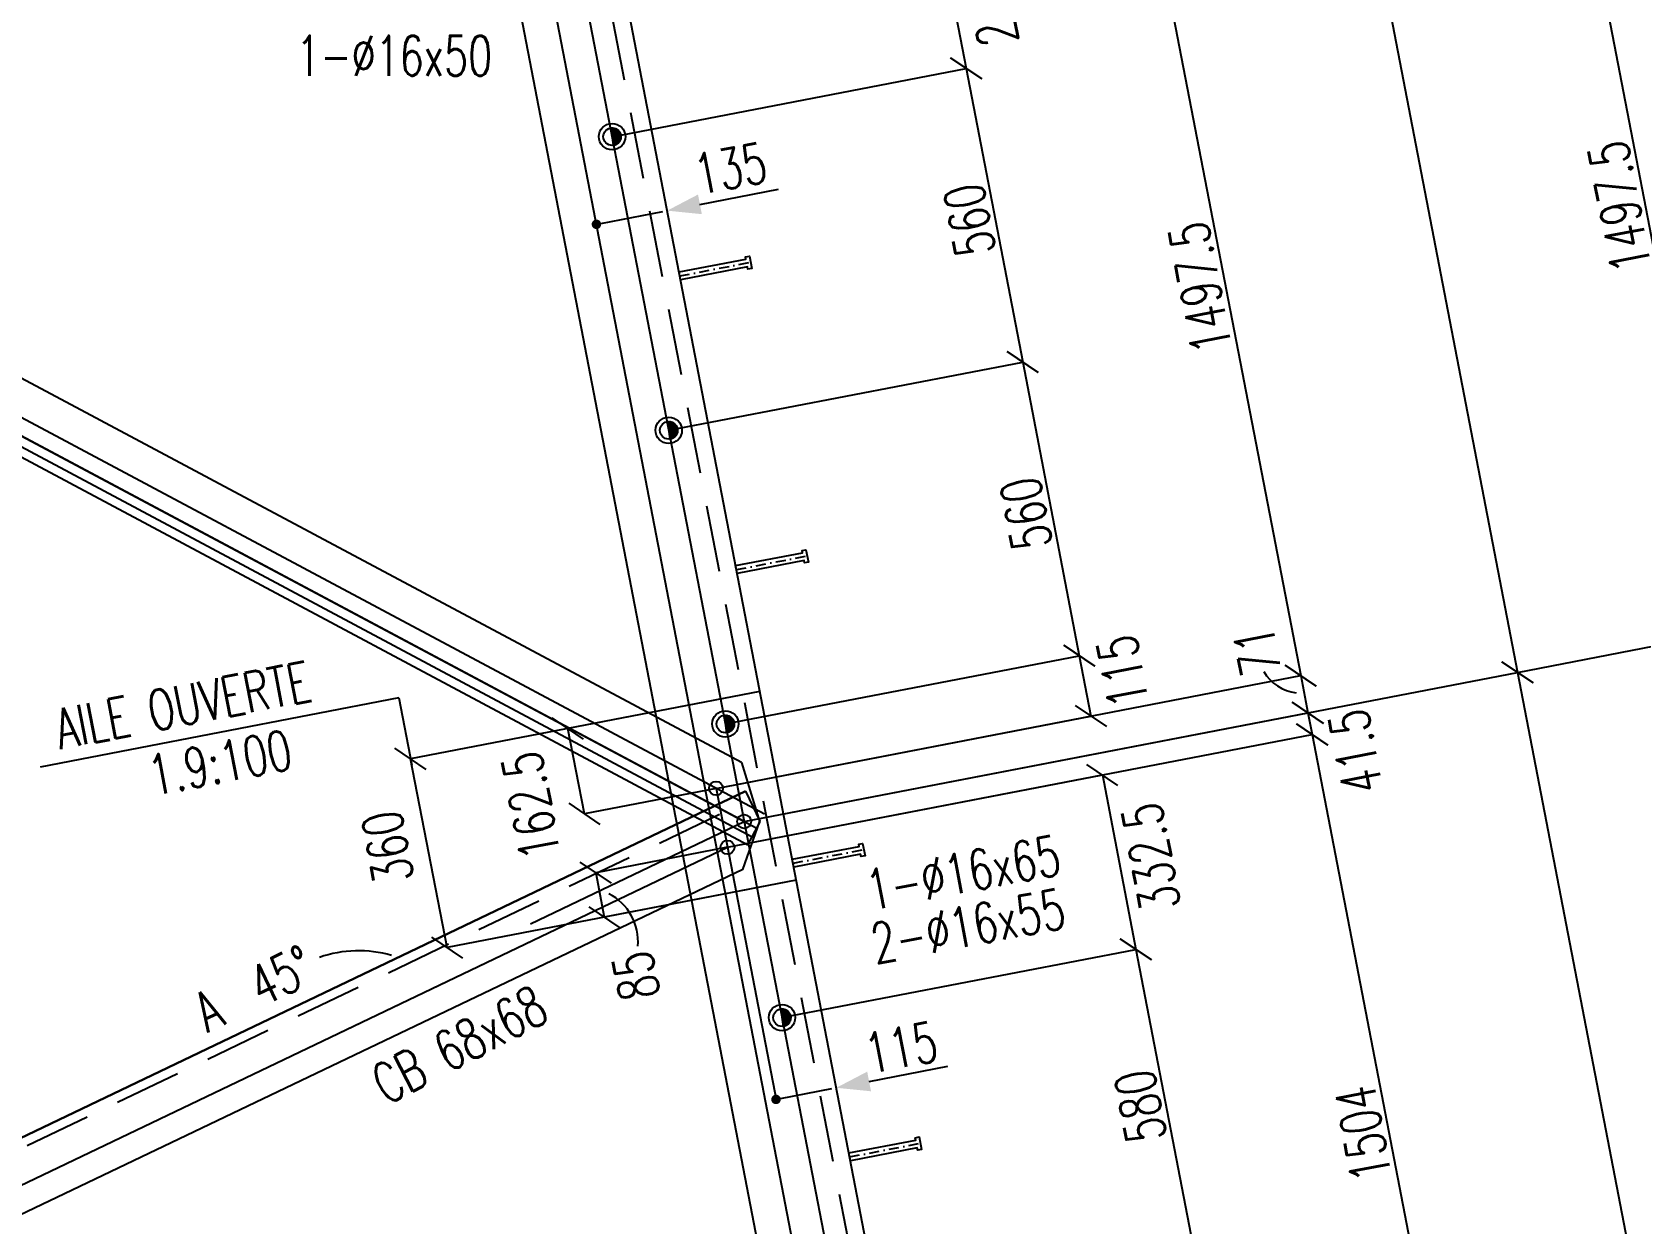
# Model space of a CAD drawing. Extents: x 550527 to 570802, y -80343 to -65993.
# Drawn here: x 564014 to 567026, y -71223 to -68992 of the extents above; entities that cross this region are included whole.
import ezdxf

# ---------------------------------------------------------------- set-up
doc = ezdxf.new("R2010")
doc.units = 0
doc.header["$LTSCALE"] = 250
doc.header["$MEASUREMENT"] = 0
doc.linetypes.add('DASHDOT', pattern=[1, 0.5, -0.25, 0, -0.25])
doc.linetypes.add('DASHED', pattern=[0.75, 0.5, -0.25])
doc.layers.get('0').update_dxf_attribs({"linetype": 'CONTINUOUS'})
doc.layers.get('DEFPOINTS').update_dxf_attribs({"linetype": 'CONTINUOUS'})
for name, color, linetype in [('ASSI', 6, 'CONTINUOUS'), ('Echelon', 1, 'CONTINUOUS'), ('FORI', 2, 'CONTINUOUS'), ('LINEA_ANG', 2, 'CONTINUOUS'), ('LP', 3, 'CONTINUOUS'), ('LS', 7, 'CONTINUOUS'), ('MZ', 6, 'DASHDOT'), ('QT_MAL', 7, 'CONTINUOUS'), ('QT_MPR', 7, 'CONTINUOUS'), ('QT_MSP', 7, 'CONTINUOUS'), ('TRAT-Y', 7, 'DASHED')]:
    doc.layers.add(name, color=color, linetype=linetype)
doc.styles.add('QUOTE', font='ROMANS8.SHX', dxfattribs={"width": 0.7})
doc.styles.add('RS', font='ROMANS8.shx', dxfattribs={"width": 0.7})
doc.styles.get("Standard").update_dxf_attribs({"font": 'ROMANS8.SHX', "width": 0.7})
doc.dimstyles.new('FRECCE1', dxfattribs={"dimtxt": 75, "dimasz": 8.33, "dimexe": 0, "dimexo": 0, "dimgap": 1, "dimtad": 1, "dimzin": 0, "dimdsep": 46, "dimtxsty": 'RS', "dimblk1": 'QUOTP', "dimblk2": 'QUOTF', "dimsah": 1, "dimcen": 0, "dimclrd": 2, "dimclre": 2, "dimclrt": 7, "dimadec": 0, "dimazin": 0, "dimtfac": 1, "dimtix": 1, "dimtmove": 2, "dimatfit": 3, "dimldrblk": 'QUOTP', "dimfxl": 1, "dimtolj": 1, "dimtzin": 0, "dimarcsym": 0})
doc.dimstyles.new('TRATTO', dxfattribs={"dimscale": 0, "dimtxt": 75, "dimasz": 50, "dimexe": 0, "dimexo": 0, "dimgap": 10, "dimtad": 1, "dimrnd": 0.5, "dimdsep": 46, "dimtxsty": 'RS', "dimblk1": 'OBLIQUE', "dimblk2": 'OBLIQUE', "dimsah": 1, "dimcen": 0.09, "dimclrd": 2, "dimclre": 2, "dimclrt": 7, "dimadec": 0, "dimazin": 0, "dimtfac": 1, "dimtix": 1, "dimtmove": 2, "dimatfit": 3, "dimfxl": 1, "dimtolj": 1, "dimtzin": 0, "dimarcsym": 0})

# ---------------------------------------------------------------- blocks, each defined once
blk = doc.blocks.new('16')
blk.add_circle((0, 0), 1)
blk = doc.blocks.new('ASSE98')
blk.add_line((0, 0), (1, 0))
at = {"color": 7, "style": 'QUOTE', "width": 0.5, "flags": 1}
for tag, p in [('TI', (1.38308, 6.82731)), ('DI_S', (1.38308, 6.42178)), ('D_S', (1.38308, 6.02092)), ('E_S', (1.38308, 5.68065)), ('NFORI', (1.36454, 5.29792)), ('ALAR', (1.36349, 4.93246)), ('FAM', (1.3775, 4.54645)), ('ALA', (1.38308, 4.19257)), ('DISP2', (1.38308, 3.84971)), ('DISP1', (1.38308, 3.50686)), ('PINZAF', (1.38308, 3.164)), ('PINZAI', (1.38308, 2.82114)), ('TRP', (1.38308, 2.47829)), ('NP', (1.38308, 2.13543)), ('SV', (1.38308, 1.79257)), ('PESO', (1.38308, 1.44971)), ('QUA', (1.38308, 1.10686)), ('LUN', (1.38308, 0.764)), ('PROF', (1.38308, 0.42114)), ('POS', (1.38308, 0.07829))]:
    blk.add_attdef(tag, p, '', height=0.2, dxfattribs=at)
at = {"color": 7, "flags": 1}
for tag, p in [('LAV1', (3.07431, 6.82847)), ('LAV2', (3.07431, 6.49513)), ('LAV3', (3.07431, 6.1618)), ('LAV4', (3.07431, 5.82847)), ('LAV5', (3.07431, 5.49513)), ('LAV6', (3.07431, 5.1618)), ('LAV7', (3.07431, 4.82847)), ('LAV8', (3.07431, 4.49513)), ('LAV9', (3.07431, 4.1618)), ('LAV10', (3.07431, 3.82847))]:
    blk.add_attdef(tag, p, '', height=0.2, dxfattribs=at)
blk = doc.blocks.new('A$C6E393FD9')
at = {"layer": 'Echelon', "color": 3}
blk.add_lwpolyline([(2.5, 0), (0, 19.8), (168.6, 41.4), (167.9, 47.2), (177.8, 48.5), (181.8, 17.1), (171.9, 15.8), (171.2, 21.6), (2.5, 0)], close=True, dxfattribs=at)
at = {"layer": 'MZ', "ltscale": 0.2}
blk.add_line((1.3, 9.9), (179.8, 32.8), dxfattribs=at)
blk = doc.blocks.new('P20')
at = {"color": 0}
for p, q in [((0, 0.98), (0.02, 1)), ((0, 0.94), (0.06, 1)), ((1, -0.01), (0, 0.99)), ((0, 0.89), (0.1, 0.99)), ((0, 0.85), (0.14, 0.99)), ((0, 0.8), (0.18, 0.98)), ((0, 0.76), (0.22, 0.98)), ((0, 0.71), (0.25, 0.97)), ((0, 0.67), (0.29, 0.96)), ((1, -0.05), (0, 0.95)), ((0, 0.62), (0.32, 0.95)), ((0, 0.58), (0.36, 0.93)), ((0, 0.53), (0.39, 0.92)), ((0, 0.49), (0.42, 0.91)), ((1, -0.09), (0, 0.9)), ((0, 0.44), (0.45, 0.89)), ((0, 0.4), (0.48, 0.88)), ((0.99, -0.13), (0, 0.86)), ((0, 0.35), (0.51, 0.86)), ((0, 0.31), (0.54, 0.84)), ((0, 0.26), (0.56, 0.83)), ((0.99, -0.17), (0, 0.81)), ((0, 0.22), (0.59, 0.81)), ((0, 0.17), (0.61, 0.79)), ((0.98, -0.21), (0, 0.77)), ((0, 0.13), (0.64, 0.77)), ((0, 0.08), (0.66, 0.75)), ((0, 0.04), (0.69, 0.73)), ((0.97, -0.25), (0, 0.72)), ((0, -0.01), (0.71, 0.7)), ((0.96, -0.28), (0, 0.68)), ((0, -0.05), (0.73, 0.68)), ((0, -0.1), (0.75, 0.66)), ((0.95, -0.32), (0, 0.63)), ((0, -0.14), (0.77, 0.63)), ((0, -0.19), (0.79, 0.61)), ((0.94, -0.35), (0, 0.59)), ((0, -0.23), (0.81, 0.58)), ((0, -0.28), (0.83, 0.56)), ((0.92, -0.38), (0, 0.54)), ((0, -0.32), (0.85, 0.53)), ((0.91, -0.41), (0, 0.5)), ((0, -0.36), (0.87, 0.5)), ((0, -0.41), (0.88, 0.47)), ((0.9, -0.44), (0, 0.45)), ((0, -0.45), (0.9, 0.44)), ((0.88, -0.47), (0, 0.41)), ((0, -0.5), (0.91, 0.41)), ((0, -0.54), (0.92, 0.38)), ((0.87, -0.5), (0, 0.36)), ((0, -0.59), (0.94, 0.35)), ((0.85, -0.53), (0, 0.32)), ((0, -0.63), (0.95, 0.31)), ((0, -0.68), (0.96, 0.28)), ((0.83, -0.56), (0, 0.27)), ((0, -0.72), (0.97, 0.25)), ((0.81, -0.58), (0, 0.23)), ((0, -0.77), (0.98, 0.21)), ((0.79, -0.61), (0, 0.18)), ((0, -0.81), (0.99, 0.17)), ((0.77, -0.63), (0, 0.14)), ((0, -0.86), (0.99, 0.13)), ((0.75, -0.66), (0, 0.09)), ((0, -0.9), (1, 0.09)), ((0.73, -0.68), (0, 0.05)), ((0, -0.95), (1, 0.05)), ((0.71, -0.7), (0, 0.01)), ((0, -0.99), (1, 0.01)), ((1, 0.04), (0.04, 1)), ((1, 0.09), (0.09, 1)), ((0.99, 0.14), (0.14, 0.99)), ((0.98, 0.19), (0.19, 0.98)), ((0.97, 0.25), (0.25, 0.97)), ((0.95, 0.31), (0.31, 0.95)), ((0.92, 0.38), (0.38, 0.92)), ((0.88, 0.47), (0.47, 0.88)), ((0.81, 0.59), (0.59, 0.81)), ((0.69, -0.73), (0, -0.04)), ((0.66, -0.75), (0, -0.08)), ((0.64, -0.77), (0, -0.13)), ((0.61, -0.79), (0, -0.17)), ((0.59, -0.81), (0, -0.22)), ((0.56, -0.83), (0, -0.26)), ((0.54, -0.84), (0, -0.31)), ((0.51, -0.86), (0, -0.35)), ((0.48, -0.88), (0, -0.4)), ((0.45, -0.89), (0, -0.44)), ((0.42, -0.91), (0, -0.49)), ((0.39, -0.92), (0, -0.53)), ((0.36, -0.93), (0, -0.58)), ((0.32, -0.95), (0, -0.62)), ((0.29, -0.96), (0, -0.67)), ((0.25, -0.97), (0, -0.71)), ((0.22, -0.98), (0, -0.76)), ((0.18, -0.98), (0, -0.8)), ((0.14, -0.99), (0, -0.85)), ((0.1, -0.99), (0, -0.89)), ((0.04, -1), (1, -0.04)), ((0.09, -1), (1, -0.09)), ((0.14, -0.99), (0.99, -0.14)), ((0.19, -0.98), (0.98, -0.19)), ((0.25, -0.97), (0.97, -0.25)), ((0.31, -0.95), (0.95, -0.31)), ((0.38, -0.92), (0.92, -0.38)), ((0.47, -0.88), (0.88, -0.47)), ((0.59, -0.81), (0.81, -0.59))]:
    blk.add_line(p, q, dxfattribs=at)
for radius in [1.5, 1]:
    blk.add_circle((0, 0), radius)
blk = doc.blocks.new('_OBLIQUE')
at = {"color": 0, "linetype": 'ByBlock'}
blk.add_line((-0.5, -0.5), (0.5, 0.5), dxfattribs=at)
blk = doc.blocks.new('*D55')
at = {"layer": 'DEFPOINTS', "color": 0, "transparency": 16777216}
for p in [(565969.2, -67178.6), (566795.4, -70190.3), (565347.1, -70469.6)]:
    blk.add_point(p, dxfattribs=at)
at = {"layer": 'QT_MPR', "color": 2, "lineweight": -2, "transparency": 16777216}
for p, q in [((565969.2, -67178.6), (566205.8, -67132.9)), ((566205.8, -67132.9), (566795.4, -70190.3)), ((565347.1, -70469.6), (566795.4, -70190.3))]:
    blk.add_line(p, q, dxfattribs=at)
at = {"layer": 'QT_MPR', "color": 2, "lineweight": -2, "transparency": 16777216, "xscale": 50, "yscale": 50, "zscale": 50}
for p, rotation in [((566205.8, -67132.9), 100.9154326102489), ((566795.4, -70190.3), 280.9154326102489)]:
    blk.add_blockref('_OBLIQUE', p, dxfattribs=dict(at, rotation=rotation))
at = {"layer": 'QT_MPR', "color": 7, "transparency": 16777216, "insert": (566454, -68670.6), "char_height": 75, "attachment_point": 5, "rotation": 100.9154, "style": 'RS'}
blk.add_mtext('\\A1;3113.5', dxfattribs=at)
blk = doc.blocks.new('*D56')
at = {"layer": 'DEFPOINTS', "color": 0, "transparency": 16777216}
for p in [(565347.1, -70469.6), (567974.7, -76305.1), (566526.3, -76584.4)]:
    blk.add_point(p, dxfattribs=at)
at = {"layer": 'QT_MPR', "color": 2, "lineweight": -2, "transparency": 16777216}
for p, q in [((565347.1, -70469.6), (566795.4, -70190.3)), ((566795.4, -70190.3), (567974.7, -76305.1)), ((566526.3, -76584.4), (567974.7, -76305.1))]:
    blk.add_line(p, q, dxfattribs=at)
at = {"layer": 'QT_MPR', "color": 2, "lineweight": -2, "transparency": 16777216, "xscale": 50, "yscale": 50, "zscale": 50}
for p, rotation in [((566795.4, -70190.3), 100.9154326102489), ((567974.7, -76305.1), 280.9154326102489)]:
    blk.add_blockref('_OBLIQUE', p, dxfattribs=dict(at, rotation=rotation))
at = {"layer": 'QT_MPR', "color": 7, "transparency": 16777216, "insert": (567338.4, -73256.7), "char_height": 75, "attachment_point": 5, "rotation": 100.9154, "style": 'RS'}
blk.add_mtext('\\A1;6227.5', dxfattribs=at)
blk = doc.blocks.new('*D63')
at = {"layer": 'DEFPOINTS', "color": 0, "transparency": 16777216}
for p in [(564991.2, -68940.9), (566389.2, -70196.4), (565294.4, -70407.5)]:
    blk.add_point(p, dxfattribs=at)
at = {"layer": 'QT_MPR', "color": 2, "lineweight": -2, "transparency": 16777216}
for p, q in [((564991.2, -68940.9), (566105.7, -68726)), ((566105.7, -68726), (566389.2, -70196.4)), ((565294.4, -70407.5), (566389.2, -70196.4))]:
    blk.add_line(p, q, dxfattribs=at)
at = {"layer": 'QT_MPR', "color": 2, "lineweight": -2, "transparency": 16777216, "xscale": 50, "yscale": 50, "zscale": 50}
for p, rotation in [((566105.7, -68726), 100.9154326102489), ((566389.2, -70196.4), 280.9154326102489)]:
    blk.add_blockref('_OBLIQUE', p, dxfattribs=dict(at, rotation=rotation))
at = {"layer": 'QT_MPR', "color": 7, "transparency": 16777216, "insert": (566200.8, -69470.2), "char_height": 75, "attachment_point": 5, "rotation": 100.9154, "style": 'RS'}
blk.add_mtext('\\A1;1497.5', dxfattribs=at)
blk = doc.blocks.new('*D64')
at = {"layer": 'DEFPOINTS', "color": 0, "transparency": 16777216}
for p in [(566402.7, -70266.1), (565294.4, -70407.5), (565347.1, -70469.6)]:
    blk.add_point(p, dxfattribs=at)
at = {"layer": 'QT_MPR', "color": 2, "lineweight": -2, "transparency": 16777216}
for p, q in [((565294.4, -70407.5), (566389.2, -70196.4)), ((566389.2, -70196.4), (566402.7, -70266.1)), ((565347.1, -70469.6), (566402.7, -70266.1))]:
    blk.add_line(p, q, dxfattribs=at)
at = {"layer": 'QT_MPR', "color": 2, "lineweight": -2, "transparency": 16777216, "xscale": 50, "yscale": 50, "zscale": 50}
for p, rotation in [((566389.2, -70196.4), 100.9154326102489), ((566402.7, -70266.1), 280.9154326102489)]:
    blk.add_blockref('_OBLIQUE', p, dxfattribs=dict(at, rotation=rotation))
at = {"layer": 'QT_MPR', "color": 7, "transparency": 16777216, "insert": (566308, -70151), "char_height": 75, "attachment_point": 5, "rotation": 100.9154, "style": 'RS'}
blk.add_mtext('\\A1;71', dxfattribs=at)
blk = doc.blocks.new('*D65')
at = {"layer": 'DEFPOINTS', "color": 0, "transparency": 16777216}
for p in [(566410.5, -70306.8), (565347.1, -70469.6), (565315.7, -70517.9)]:
    blk.add_point(p, dxfattribs=at)
at = {"layer": 'QT_MPR', "color": 2, "lineweight": -2, "transparency": 16777216}
for p, q in [((565347.1, -70469.6), (566402.7, -70266.1)), ((566402.7, -70266.1), (566410.5, -70306.8)), ((565315.7, -70517.9), (566410.5, -70306.8))]:
    blk.add_line(p, q, dxfattribs=at)
at = {"layer": 'QT_MPR', "color": 2, "lineweight": -2, "transparency": 16777216, "xscale": 50, "yscale": 50, "zscale": 50}
for p, rotation in [((566402.7, -70266.1), 100.9154326102489), ((566410.5, -70306.8), 280.9154326102489)]:
    blk.add_blockref('_OBLIQUE', p, dxfattribs=dict(at, rotation=rotation))
at = {"layer": 'QT_MPR', "color": 7, "transparency": 16777216, "insert": (566491.9, -70338.7), "char_height": 75, "attachment_point": 5, "rotation": 100.9154, "style": 'RS'}
blk.add_mtext('\\A1;41.5', dxfattribs=at)
blk = doc.blocks.new('*D66')
at = {"layer": 'DEFPOINTS', "color": 0, "transparency": 16777216}
for p in [(565315.7, -70517.9), (566695.3, -71783.4), (565580.8, -71998.3)]:
    blk.add_point(p, dxfattribs=at)
at = {"layer": 'QT_MPR', "color": 2, "lineweight": -2, "transparency": 16777216}
for p, q in [((565315.7, -70517.9), (566410.5, -70306.8)), ((566410.5, -70306.8), (566695.3, -71783.4)), ((565580.8, -71998.3), (566695.3, -71783.4))]:
    blk.add_line(p, q, dxfattribs=at)
at = {"layer": 'QT_MPR', "color": 2, "lineweight": -2, "transparency": 16777216, "xscale": 50, "yscale": 50, "zscale": 50}
for p, rotation in [((566410.5, -70306.8), 100.9154326102489), ((566695.3, -71783.4), 280.9154326102489)]:
    blk.add_blockref('_OBLIQUE', p, dxfattribs=dict(at, rotation=rotation))
at = {"layer": 'QT_MPR', "color": 7, "transparency": 16777216, "insert": (566506.3, -71054.1), "char_height": 75, "attachment_point": 5, "rotation": 100.9154, "style": 'RS'}
blk.add_mtext('\\A1;1504', dxfattribs=at)
blk = doc.blocks.new('*D78')
at = {"layer": 'DEFPOINTS', "color": 0, "transparency": 16777216}
for p in [(564991.2, -68940.9), (565762.6, -69059.4), (565099.8, -69187.3)]:
    blk.add_point(p, dxfattribs=at)
at = {"layer": 'QT_MSP', "color": 2, "lineweight": -2, "transparency": 16777216}
for p, q in [((564991.2, -68940.9), (565712.9, -68801.8)), ((565712.9, -68801.8), (565762.6, -69059.4)), ((565099.8, -69187.3), (565762.6, -69059.4))]:
    blk.add_line(p, q, dxfattribs=at)
at = {"layer": 'QT_MSP', "color": 2, "lineweight": -2, "transparency": 16777216, "xscale": 50, "yscale": 50, "zscale": 50}
for p, rotation in [((565712.9, -68801.8), 100.9154326102489), ((565762.6, -69059.4), 280.9154326102489)]:
    blk.add_blockref('_OBLIQUE', p, dxfattribs=dict(at, rotation=rotation))
at = {"layer": 'QT_MSP', "color": 7, "transparency": 16777216, "insert": (565805.4, -68916.6), "char_height": 75, "attachment_point": 5, "rotation": 100.9154, "style": 'RS'}
blk.add_mtext('\\A1;262.5', dxfattribs=at)
blk = doc.blocks.new('*D79')
at = {"layer": 'DEFPOINTS', "color": 0, "transparency": 16777216}
for p in [(565099.8, -69187.3), (565868.6, -69609.3), (565205.9, -69737.1)]:
    blk.add_point(p, dxfattribs=at)
at = {"layer": 'QT_MSP', "color": 2, "lineweight": -2, "transparency": 16777216}
for p, q in [((565099.8, -69187.3), (565762.6, -69059.4)), ((565762.6, -69059.4), (565868.6, -69609.3)), ((565205.9, -69737.1), (565868.6, -69609.3))]:
    blk.add_line(p, q, dxfattribs=at)
at = {"layer": 'QT_MSP', "color": 2, "lineweight": -2, "transparency": 16777216, "xscale": 50, "yscale": 50, "zscale": 50}
for p, rotation in [((565762.6, -69059.4), 100.9154326102489), ((565868.6, -69609.3), 280.9154326102489)]:
    blk.add_blockref('_OBLIQUE', p, dxfattribs=dict(at, rotation=rotation))
at = {"layer": 'QT_MSP', "color": 7, "transparency": 16777216, "insert": (565769, -69343.4), "char_height": 75, "attachment_point": 5, "rotation": 100.9154, "style": 'RS'}
blk.add_mtext('\\A1;560', dxfattribs=at)
blk = doc.blocks.new('*D80')
at = {"layer": 'DEFPOINTS', "color": 0, "transparency": 16777216}
for p in [(565205.9, -69737.1), (565974.7, -70159.2), (565311.9, -70287)]:
    blk.add_point(p, dxfattribs=at)
at = {"layer": 'QT_MSP', "color": 2, "lineweight": -2, "transparency": 16777216}
for p, q in [((565205.9, -69737.1), (565868.6, -69609.3)), ((565868.6, -69609.3), (565974.7, -70159.2)), ((565311.9, -70287), (565974.7, -70159.2))]:
    blk.add_line(p, q, dxfattribs=at)
at = {"layer": 'QT_MSP', "color": 2, "lineweight": -2, "transparency": 16777216, "xscale": 50, "yscale": 50, "zscale": 50}
for p, rotation in [((565868.6, -69609.3), 100.9154326102489), ((565974.7, -70159.2), 280.9154326102489)]:
    blk.add_blockref('_OBLIQUE', p, dxfattribs=dict(at, rotation=rotation))
at = {"layer": 'QT_MSP', "color": 7, "transparency": 16777216, "insert": (565875, -69893.2), "char_height": 75, "attachment_point": 5, "rotation": 100.9154, "style": 'RS'}
blk.add_mtext('\\A1;560', dxfattribs=at)
blk = doc.blocks.new('*D81')
at = {"layer": 'DEFPOINTS', "color": 0, "transparency": 16777216}
for p in [(565996.5, -70272.1), (565311.9, -70287), (565294.4, -70407.5)]:
    blk.add_point(p, dxfattribs=at)
at = {"layer": 'QT_MSP', "color": 2, "lineweight": -2, "transparency": 16777216}
for p, q in [((565311.9, -70287), (565974.7, -70159.2)), ((565974.7, -70159.2), (565996.5, -70272.1)), ((565294.4, -70407.5), (565996.5, -70272.1))]:
    blk.add_line(p, q, dxfattribs=at)
at = {"layer": 'QT_MSP', "color": 2, "lineweight": -2, "transparency": 16777216, "xscale": 50, "yscale": 50, "zscale": 50}
for p, rotation in [((565974.7, -70159.2), 100.9154326102489), ((565996.5, -70272.1), 280.9154326102489)]:
    blk.add_blockref('_OBLIQUE', p, dxfattribs=dict(at, rotation=rotation))
at = {"layer": 'QT_MSP', "color": 7, "transparency": 16777216, "insert": (566055.7, -70188.6), "char_height": 75, "attachment_point": 5, "rotation": 100.9154, "style": 'RS'}
blk.add_mtext('\\A1;115', dxfattribs=at)
blk = doc.blocks.new('*D82')
at = {"layer": 'DEFPOINTS', "color": 0, "transparency": 16777216}
for p in [(565315.7, -70517.9), (566080.7, -70709), (565417.9, -70836.9)]:
    blk.add_point(p, dxfattribs=at)
at = {"layer": 'QT_MSP', "color": 2, "lineweight": -2, "transparency": 16777216}
for p, q in [((565315.7, -70517.9), (566017.8, -70382.5)), ((566017.8, -70382.5), (566080.7, -70709)), ((565417.9, -70836.9), (566080.7, -70709))]:
    blk.add_line(p, q, dxfattribs=at)
at = {"layer": 'QT_MSP', "color": 2, "lineweight": -2, "transparency": 16777216, "xscale": 50, "yscale": 50, "zscale": 50}
for p, rotation in [((566017.8, -70382.5), 100.9154326102489), ((566080.7, -70709), 280.9154326102489)]:
    blk.add_blockref('_OBLIQUE', p, dxfattribs=dict(at, rotation=rotation))
at = {"layer": 'QT_MSP', "color": 7, "transparency": 16777216, "insert": (566108.7, -70536), "char_height": 75, "attachment_point": 5, "rotation": 100.9154, "style": 'RS'}
blk.add_mtext('\\A1;332.5', dxfattribs=at)
blk = doc.blocks.new('*D83')
at = {"layer": 'DEFPOINTS', "color": 0, "transparency": 16777216}
for p in [(565417.9, -70836.9), (566190.6, -71278.5), (565527.8, -71406.4)]:
    blk.add_point(p, dxfattribs=at)
at = {"layer": 'QT_MSP', "color": 2, "lineweight": -2, "transparency": 16777216}
for p, q in [((565417.9, -70836.9), (566080.7, -70709)), ((566080.7, -70709), (566190.6, -71278.5)), ((565527.8, -71406.4), (566190.6, -71278.5))]:
    blk.add_line(p, q, dxfattribs=at)
at = {"layer": 'QT_MSP', "color": 2, "lineweight": -2, "transparency": 16777216, "xscale": 50, "yscale": 50, "zscale": 50}
for p, rotation in [((566080.7, -70709), 100.9154326102489), ((566190.6, -71278.5), 280.9154326102489)]:
    blk.add_blockref('_OBLIQUE', p, dxfattribs=dict(at, rotation=rotation))
at = {"layer": 'QT_MSP', "color": 7, "transparency": 16777216, "insert": (566089, -71002.8), "char_height": 75, "attachment_point": 5, "rotation": 100.9154, "style": 'RS'}
blk.add_mtext('\\A1;580', dxfattribs=at)
blk = doc.blocks.new('*D103')
at = {"layer": 'DEFPOINTS', "color": 0, "transparency": 16777216}
for p in [(568005.7, -68359.6), (568269.6, -69833.7), (567174.8, -70044.9)]:
    blk.add_point(p, dxfattribs=at)
at = {"layer": 'QT_MPR', "color": 2, "lineweight": -2, "transparency": 16777216}
for p, q in [((568005.7, -68359.6), (566891.2, -68574.5)), ((566891.2, -68574.5), (567174.8, -70044.9)), ((568269.6, -69833.7), (567174.8, -70044.9))]:
    blk.add_line(p, q, dxfattribs=at)
at = {"layer": 'QT_MPR', "color": 2, "lineweight": -2, "transparency": 16777216, "xscale": 50, "yscale": 50, "zscale": 50}
for p, rotation in [((566891.2, -68574.5), 100.9154326102464), ((567174.8, -70044.9), 280.9154326102465)]:
    blk.add_blockref('_OBLIQUE', p, dxfattribs=dict(at, rotation=rotation))
at = {"layer": 'QT_MPR', "color": 7, "transparency": 16777216, "insert": (566986.3, -69318.7), "char_height": 75, "attachment_point": 5, "rotation": 100.9154, "style": 'RS'}
blk.add_mtext('\\A1;1497.5', dxfattribs=at)
blk = doc.blocks.new('QUOTP')
at = {"layer": 'ASSI', "color": 2, "const_width": 1.07}
blk.add_lwpolyline([(-0.53, 0, 1), (0.53, 0, 1)], format="xyb", close=True, dxfattribs=at)
blk = doc.blocks.new('QUOTF')
at = {"layer": 'LS', "color": 2}
blk.add_line((7.5, 0), (25.5, 0), dxfattribs=at)
blk.add_solid([(7.5, 2.25), (0, 0), (7.5, -2.25)], dxfattribs=at)
blk = doc.blocks.new('*D175')
at = {"layer": 'DEFPOINTS', "color": 0, "transparency": 16777216}
for p in [(565202.9, -69325.8), (565202.9, -69325.8), (565070.4, -69351.4)]:
    blk.add_point(p, dxfattribs=at)
at = {"layer": 'QT_MAL', "color": 2, "lineweight": -2, "transparency": 16777216}
for p, q in [((565078.5, -69349.8), (565194.7, -69327.4)), ((565202.9, -69325.8), (565202.9, -69325.8)), ((565070.4, -69351.4), (565070.4, -69351.4))]:
    blk.add_line(p, q, dxfattribs=at)
at = {"layer": 'QT_MAL', "color": 2, "lineweight": -2, "transparency": 16777216, "xscale": 8.33, "yscale": 8.33, "zscale": 8.33}
for name, p, rotation in [('QUOTF', (565202.9, -69325.8), 10.91543261024889), ('QUOTP', (565070.4, -69351.4), 190.9154326102489)]:
    blk.add_blockref(name, p, dxfattribs=dict(at, rotation=rotation))
at = {"layer": 'QT_MAL', "color": 7, "transparency": 16777216, "insert": (565321.3, -69246.8), "char_height": 75, "attachment_point": 5, "rotation": 10.9154, "style": 'RS'}
blk.add_mtext('\\A1;135', dxfattribs=at)
blk = doc.blocks.new('*D177')
at = {"layer": 'DEFPOINTS', "color": 0, "transparency": 16777216}
for p in [(565519.7, -70968.2), (565519.7, -70968.2), (565406.7, -70990)]:
    blk.add_point(p, dxfattribs=at)
at = {"layer": 'QT_MAL', "color": 2, "lineweight": -2, "transparency": 16777216}
for p, q in [((565414.9, -70988.4), (565511.5, -70969.8)), ((565519.7, -70968.2), (565519.7, -70968.2)), ((565406.7, -70990), (565406.7, -70990))]:
    blk.add_line(p, q, dxfattribs=at)
at = {"layer": 'QT_MAL', "color": 2, "lineweight": -2, "transparency": 16777216, "xscale": 8.33, "yscale": 8.33, "zscale": 8.33}
for name, p, rotation in [('QUOTF', (565519.7, -70968.2), 10.91543261024889), ('QUOTP', (565406.7, -70990), 190.9154326102489)]:
    blk.add_blockref(name, p, dxfattribs=dict(at, rotation=rotation))
at = {"layer": 'QT_MAL', "color": 7, "transparency": 16777216, "insert": (565641, -70892.9), "char_height": 75, "attachment_point": 5, "rotation": 10.9154, "style": 'RS'}
blk.add_mtext('\\A1;115', dxfattribs=at)
blk = doc.blocks.new('bull')
at = {"style": 'RS', "width": 0.7, "flags": 1}
for tag, p in [('NN', (-12.25, 0)), ('DIAMETRO', (0, -4.86)), ('SERRAGGIO', (0, -9.71)), ('LUNGHEZZA', (0, -14.57)), ('NB', (0, -19.43)), ('TIPO', (0, -24.12)), ('EL', (-0.14, -29))]:
    blk.add_attdef(tag, p, '', height=3, dxfattribs=at)
at = {"style": 'RS', "width": 0.7}
blk.add_attdef('BULLONE', (0, 0), '', height=3, dxfattribs=at)
blk = doc.blocks.new('*D197')
at = {"layer": 'DEFPOINTS', "color": 0, "transparency": 16777216}
for p in [(565376.5, -70226.1), (565017, -70295.5), (565294.4, -70407.5)]:
    blk.add_point(p, dxfattribs=at)
at = {"layer": 'LP', "color": 2, "lineweight": -2, "transparency": 16777216}
for p, q in [((565376.5, -70226.1), (565017, -70295.5)), ((565047.8, -70455.1), (565017, -70295.5)), ((565294.4, -70407.5), (565047.8, -70455.1))]:
    blk.add_line(p, q, dxfattribs=at)
at = {"layer": 'LP', "color": 2, "lineweight": -2, "transparency": 16777216, "xscale": 50, "yscale": 50, "zscale": 50}
for p, rotation in [((565017, -70295.5), 100.9154326102451), ((565047.8, -70455.1), 280.9154326102451)]:
    blk.add_blockref('_OBLIQUE', p, dxfattribs=dict(at, rotation=rotation))
at = {"layer": 'LP', "color": 7, "transparency": 16777216, "insert": (564947.7, -70440.1), "char_height": 75, "attachment_point": 5, "rotation": 100.9154, "style": 'RS'}
blk.add_mtext('\\A1;162.5', dxfattribs=at)
blk = doc.blocks.new('*D198')
at = {"layer": 'DEFPOINTS', "color": 0, "transparency": 16777216}
for p in [(565315.7, -70517.9), (565444.7, -70579.6), (565085.2, -70648.9)]:
    blk.add_point(p, dxfattribs=at)
at = {"layer": 'LP', "color": 2, "lineweight": -2, "transparency": 16777216}
for p, q in [((565315.7, -70517.9), (565069.1, -70565.5)), ((565069.1, -70565.5), (565085.2, -70648.9)), ((565444.7, -70579.6), (565085.2, -70648.9))]:
    blk.add_line(p, q, dxfattribs=at)
at = {"layer": 'LP', "color": 2, "lineweight": -2, "transparency": 16777216, "xscale": 50, "yscale": 50, "zscale": 50}
for p, rotation in [((565069.1, -70565.5), 100.9154326102451), ((565085.2, -70648.9), 280.9154326102451)]:
    blk.add_blockref('_OBLIQUE', p, dxfattribs=dict(at, rotation=rotation))
at = {"layer": 'LP', "color": 7, "transparency": 16777216, "insert": (565144.5, -70758.6), "char_height": 75, "attachment_point": 5, "rotation": 100.9154, "style": 'RS'}
blk.add_mtext('\\A1;85', dxfattribs=at)
blk = doc.blocks.new('*D199')
at = {"layer": 'DEFPOINTS', "color": 0, "transparency": 16777216}
for p in [(565376.5, -70226.1), (564722.4, -70352.3), (565444.7, -70579.6)]:
    blk.add_point(p, dxfattribs=at)
at = {"layer": 'LP', "color": 2, "lineweight": -2, "transparency": 16777216}
for p, q in [((565376.5, -70226.1), (564722.4, -70352.3)), ((564790.6, -70705.7), (564722.4, -70352.3)), ((565444.7, -70579.6), (564790.6, -70705.7))]:
    blk.add_line(p, q, dxfattribs=at)
at = {"layer": 'LP', "color": 2, "lineweight": -2, "transparency": 16777216, "xscale": 50, "yscale": 50, "zscale": 50}
for p, rotation in [((564722.4, -70352.3), 100.9154326102451), ((564790.6, -70705.7), 280.9154326102451)]:
    blk.add_blockref('_OBLIQUE', p, dxfattribs=dict(at, rotation=rotation))
at = {"layer": 'LP', "color": 7, "transparency": 16777216, "insert": (564679.4, -70517.8), "char_height": 75, "attachment_point": 5, "rotation": 100.9154, "style": 'RS'}
blk.add_mtext('\\A1;360', dxfattribs=at)

msp = doc.modelspace()

# ---------------------------------------------------------------- linework, layer by layer
at = {"layer": 'LINEA_ANG'}
for p, q in [((566468.265, -75887.126), (564707.217, -66755.384)), ((564510.836, -66793.256), (566271.883, -75924.998)), ((565342.206, -70359.344), (559883.394, -67447.24)), ((559822.206, -67561.939), (565354.248, -70513.11)), ((565342.206, -70359.344), (565376.37, -70471.642)), ((559936.752, -73001.177), (565349.791, -70412.934)), ((565349.791, -70412.934), (565376.537, -70468.869)), ((565344.522, -70559.55), (565376.537, -70468.869)), ((565354.248, -70513.11), (565376.37, -70471.642)), ((565344.522, -70559.55), (559992.831, -73118.46))]:
    msp.add_line(p, q, dxfattribs=at)
at = {"layer": 'LINEA_ANG', "color": 2}
msp.add_line((559830.207, -67546.94), (565362.25, -70498.111), dxfattribs=at)
at = {"layer": 'LP', "color": 2}
for q in [(564029.046, -70367.713), (564724.706, -70364.101)]:
    msp.add_line((564700.433, -70238.237), q, dxfattribs=at)
at = {"layer": 'LS', "color": 6}
for p, q in [((564633.564, -66769.588), (566551.286, -76713.75)), ((565347.115, -70469.635), (559615.961, -67412.245)), ((565347.115, -70469.635), (559615.961, -67412.245)), ((565385.397, -70456.056), (562178.604, -68745.333)), ((566207.803, -75249.454), (564991.212, -68940.94)), ((565294.397, -70407.51), (565407.347, -70993.203)), ((564946.963, -70660.968), (565347.115, -70469.635)), ((564946.963, -70660.968), (565347.115, -70469.635)), ((562027.453, -72090.184), (565315.688, -70517.915)), ((564587.081, -70866.298), (565315.688, -70517.915))]:
    msp.add_line(p, q, dxfattribs=at)
at = {"layer": 'LS', "color": 2}
msp.add_line((566795.439, -70190.328), (567188.202, -70114.584), dxfattribs=at)
at = {"layer": 'LS', "color": 6}
for centre, radius, start, end in [((566390.319, -70147.428), 81.628, 210.43088, 263.454057), ((565047.416, -70694.532), 100.964, 355.158776, 62.708273), ((564624.997, -70935.334), 223.62, 73.91433, 109.117935)]:
    msp.add_arc(centre, radius, start, end, dxfattribs=at)
at = {"layer": 'TRAT-Y'}
for p, q in [((566436.844, -75893.186), (564675.796, -66761.444)), ((559944.517, -73017.417), (565357.556, -70429.173))]:
    msp.add_line(p, q, dxfattribs=at)

# ---------------------------------------------------------------- block references
at = {"layer": 'ASSI'}
for p, xscale, rotation in [((566468.264, -75887.123), 9300, 100.9154326102489), ((559838.68, -67531.059), 6270, 331.9214835772059)]:
    msp.add_blockref('ASSE98', p, dxfattribs=dict(at, xscale=xscale, rotation=rotation))
ref = msp.add_blockref('ASSE98', (565349.791, -70412.934), dxfattribs=dict(at, xscale=6000, rotation=205.554785496076))
ref.add_attrib('LAV1', 'A  45%%d', (564341.901, -70865.747), dxfattribs={"layer": '0', "color": 254, "height": 75, "rotation": 25.554785, "width": 0.7})
at = {"layer": 'FORI', "xscale": 16.5, "yscale": 16.5, "zscale": 16.5, "rotation": 7.543052222774039}
for p in [(565099.81, -69187.258), (565205.851, -69737.126), (565311.893, -70286.994), (565417.934, -70836.863)]:
    msp.add_blockref('P20', p, dxfattribs=at)
at = {"layer": 'FORI', "xscale": 13, "yscale": 13, "zscale": 13}
for p in [(565294.397, -70407.51), (565294.397, -70407.51), (565347.115, -70469.635), (565347.115, -70469.635), (565315.688, -70517.915)]:
    msp.add_blockref('16', p, dxfattribs=at)
at = {"layer": 'LS', "color": 7, "xscale": 25, "yscale": 25, "zscale": 25}
msp.add_blockref('bull', (564508.406, -69073.291), dxfattribs=at).add_auto_attribs({'BULLONE': '1-%%c16x50                '})
at = {"layer": 'LS', "color": 6, "xscale": 0.7500000000000001, "yscale": 0.7500000000000001, "zscale": 0.7500000000000001, "rotation": 3.618223307568464}
for p in [(565226.002, -69455.473), (565332.044, -70005.341), (565438.085, -70555.209), (565544.127, -71105.078)]:
    msp.add_blockref('A$C6E393FD9', p, dxfattribs=at)
at = {"layer": 'LS', "color": 7, "xscale": 25, "yscale": 25, "zscale": 25, "rotation": 10.74668104026911}
for p, values in [((565584.129, -70636.289), {'BULLONE': '1-%%c16x65                '}), ((565593.206, -70736.352), {'BULLONE': '2-%%c16x55                '})]:
    msp.add_blockref('bull', p, dxfattribs=at).add_auto_attribs(values)

# ---------------------------------------------------------------- texts
at = {"layer": 'LP', "color": 7, "style": 'RS', "width": 0.7}
for s, p in [('AILE OUVERTE', (564066.158, -70334.336)), ('1.9:100', (564239.981, -70421.705))]:
    msp.add_text(s, height=75, rotation=10.915433, dxfattribs=at).set_placement(p)
at = {"layer": 'LS', "color": 7, "insert": (564814.067, -70887.307), "char_height": 75, "attachment_point": 5, "rotation": 27.552079, "style": 'RS'}
msp.add_mtext('\\A1;CB 68x68', dxfattribs=at)

# ---------------------------------------------------------------- dimensions: what is measured, and where the dimension line sits
at = {"layer": 'LP'}
for base, p1, picture, middle in [((564722.422, -70352.259), (565444.713, -70579.599), '*D199', (564679.356, -70517.76)), ((565016.994, -70295.451), (565294.397, -70407.51), '*D197', (564947.679, -70440.088))]:
    dim = msp.add_linear_dim(base=base, p1=p1, p2=(565376.544, -70226.112), angle=280.915433, dimstyle='TRATTO', override={"dimscale": 1}, dxfattribs=at)
    dim.commit()
    dim.dimension.update_dxf_attribs({"geometry": picture, "text_midpoint": middle, "dimtype": 160})
dim = msp.add_linear_dim(base=(565085.164, -70648.938), p1=(565315.688, -70517.915), p2=(565444.713, -70579.599), angle=280.915433, text='85', dimstyle='TRATTO', override={"dimscale": 1}, dxfattribs=at)
dim.commit()
dim.dimension.update_dxf_attribs({"geometry": '*D198', "text_midpoint": (565144.528, -70758.59), "dimtype": 160})
at = {"layer": 'QT_MAL'}
for base, p1, p2, text, picture, middle in [((565202.922, -69325.812), (565070.364, -69351.375), (565202.922, -69325.812), '135', '*D175', (565321.28, -69246.794)), ((565519.662, -70968.24), (565406.733, -70990.018), (565519.662, -70968.24), '115', '*D177', (565640.952, -70892.883))]:
    dim = msp.add_linear_dim(base=base, p1=p1, p2=p2, angle=10.915433, text=text, dimstyle='FRECCE1', dxfattribs=at)
    dim.commit()
    dim.dimension.update_dxf_attribs({"geometry": picture, "text_midpoint": middle, "dimtype": 160})
at = {"layer": 'QT_MPR'}
for base, p1, p2, text, picture, middle in [((566795.439, -70190.328), (565969.176, -67178.575), (565347.115, -70469.635), '3113.5', '*D55', (566453.991, -68670.627)), ((567174.76, -70044.884), (568005.669, -68359.605), (568269.597, -69833.746), '1497.5', '*D103', (566986.341, -69318.701)), ((566389.234, -70196.372), (564991.212, -68940.94), (565294.397, -70407.51), '1497.5', '*D63', (566200.815, -69470.189)), ((566402.675, -70266.072), (565294.397, -70407.51), (565347.115, -70469.635), '71', '*D64', (566307.984, -70150.961)), ((566410.525, -70306.777), (565347.115, -70469.635), (565315.688, -70517.915), '41.5', '*D65', (566491.947, -70338.716)), ((566695.292, -71783.407), (565315.688, -70517.915), (565580.827, -71998.33), '1504', '*D66', (566506.268, -71054.086))]:
    dim = msp.add_linear_dim(base=base, p1=p1, p2=p2, angle=100.915433, text=text, dimstyle='TRATTO', override={"dimscale": 1}, dxfattribs=at)
    dim.commit()
    dim.dimension.update_dxf_attribs({"geometry": picture, "text_midpoint": middle, "dimtype": 160})
dim = msp.add_linear_dim(base=(567974.668, -76305.108), p1=(565347.115, -70469.635), p2=(566526.344, -76584.415), angle=100.915433, dimstyle='TRATTO', override={"dimscale": 1}, dxfattribs=at)
dim.commit()
dim.dimension.update_dxf_attribs({"geometry": '*D56', "text_midpoint": (567338.413, -73256.712), "dimtype": 160})
at = {"layer": 'QT_MSP'}
for base, p1, p2, text, picture, middle in [((565762.607, -69059.438), (564991.212, -68940.94), (565099.81, -69187.258), '262.5', '*D78', (565805.397, -68916.633)), ((565868.649, -69609.306), (565099.81, -69187.258), (565205.851, -69737.126), '560', '*D79', (565768.987, -69343.367)), ((565974.69, -70159.175), (565205.851, -69737.126), (565311.893, -70286.994), '560', '*D80', (565875.029, -69893.235)), ((565996.471, -70272.116), (565311.893, -70286.994), (565294.397, -70407.51), '115', '*D81', (566055.699, -70188.642)), ((566080.732, -70709.043), (565315.688, -70517.915), (565417.934, -70836.863), '332.5', '*D82', (566108.658, -70536.009)), ((566190.561, -71278.549), (565417.934, -70836.863), (565527.763, -71406.369), '580', '*D83', (566089.006, -71002.791))]:
    dim = msp.add_linear_dim(base=base, p1=p1, p2=p2, angle=100.915433, text=text, dimstyle='TRATTO', override={"dimscale": 1}, dxfattribs=at)
    dim.commit()
    dim.dimension.update_dxf_attribs({"geometry": picture, "text_midpoint": middle, "dimtype": 160})

doc.saveas('drawing.dxf')
